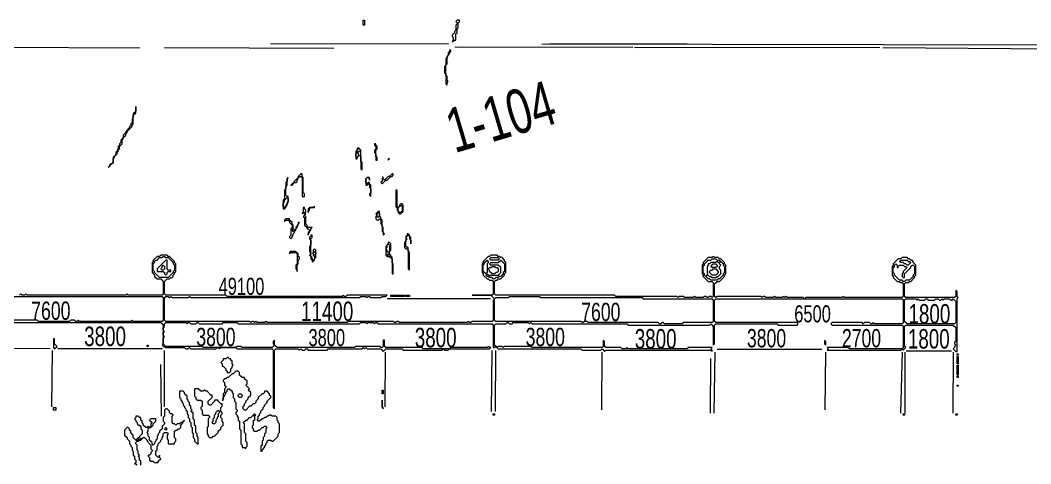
# Model space of a CAD drawing. Extents: x 10 to 1972, y 11 to 1392.
# Drawn here: x 730 to 1539, y 1037 to 1392 of the extents above; entities that cross this region are included whole.
import ezdxf

# ---------------------------------------------------------------- set-up
doc = ezdxf.new("R2010")
doc.units = 0
for name, color, linetype, lineweight in [('OCR_TEXT', 6, 'Continuous', 0), ('TRACE_CURVE', 6, 'Continuous', 0), ('TRACE_STRAIGHT', 5, 'Continuous', 0), ('TRACE_TEXT_SYMBOL', 6, 'Continuous', 0)]:
    doc.layers.add(name, color=color, linetype=linetype, lineweight=lineweight)
doc.styles.add('wqy-unicode', font='wqy-unicode.lff')

msp = doc.modelspace()

# ---------------------------------------------------------------- linework, layer by layer
at = {"layer": 'TRACE_CURVE', "color": 6}
for points in [[(852, 1170), (865, 1170), (866, 1171), (867, 1170), (1002, 1170), (1003, 1171), (1007, 1171), (1008, 1170), (1009, 1171), (1010, 1171), (1011, 1170), (1019, 1170), (1020, 1171), (1023, 1171), (1024, 1172), (992, 1172), (991, 1171), (990, 1171), (989, 1172), (988, 1171), (896, 1171), (895, 1172), (847, 1172), (846, 1173), (846, 1183), (848, 1185), (850, 1185), (851, 1186), (852, 1186), (853, 1187), (853, 1188), (854, 1189), (854, 1190), (855, 1191), (855, 1197), (854, 1198), (854, 1199), (850, 1203), (849, 1203), (848, 1204), (843, 1204), (842, 1203), (840, 1203), (837, 1200), (837, 1199), (836, 1198), (836, 1190), (838, 1188), (838, 1187), (840, 1185), (843, 1185), (845, 1183), (845, 1173), (844, 1172), (817, 1172), (816, 1173), (815, 1172), (736, 1172), (735, 1173), (734, 1172), (732, 1172), (731, 1173), (730, 1172)], [(1118, 1188), (1118, 1189), (1119, 1190), (1119, 1198), (1118, 1199), (1118, 1200), (1116, 1202), (1115, 1202), (1114, 1203), (1113, 1203), (1112, 1204), (1107, 1204), (1106, 1203), (1105, 1203), (1101, 1199), (1101, 1198), (1100, 1197), (1100, 1190), (1101, 1189), (1101, 1188), (1104, 1185), (1105, 1185), (1106, 1184), (1108, 1184), (1109, 1183), (1109, 1173), (1108, 1172), (1092, 1172), (1107, 1172), (1110, 1169), (1109, 1168), (1109, 1152), (1108, 1151), (1092, 1151), (1091, 1150), (1090, 1150), (1089, 1151), (1088, 1150), (1034, 1150), (1033, 1151), (1032, 1151), (1031, 1150), (1030, 1150), (1029, 1151), (993, 1151), (992, 1150), (928, 1150), (927, 1151), (926, 1150), (920, 1150), (919, 1151), (918, 1150), (917, 1151), (916, 1151), (915, 1150), (914, 1151), (847, 1151), (846, 1152), (846, 1170), (847, 1171), (849, 1171), (850, 1170), (851, 1171), (852, 1170)], [(1340, 1170), (1335, 1170), (1334, 1171), (1333, 1170), (1327, 1170), (1326, 1171), (1325, 1171), (1324, 1170), (1323, 1171), (1288, 1171), (1287, 1170), (1286, 1171), (1286, 1181), (1288, 1183), (1290, 1183), (1294, 1187), (1294, 1188), (1295, 1189), (1295, 1196), (1294, 1197), (1294, 1198), (1291, 1201), (1290, 1201), (1289, 1202), (1286, 1202), (1285, 1203), (1284, 1202), (1281, 1202), (1277, 1198), (1277, 1197), (1276, 1196), (1276, 1189), (1277, 1188), (1277, 1187), (1281, 1183), (1284, 1183), (1285, 1182), (1285, 1171), (1284, 1170), (1283, 1171), (1282, 1171), (1281, 1170), (1280, 1170), (1279, 1171), (1278, 1171), (1277, 1170), (1271, 1170), (1270, 1171), (1269, 1170), (1262, 1170), (1261, 1171), (1258, 1171), (1257, 1170), (1256, 1171), (1207, 1171), (1206, 1172), (1111, 1172), (1110, 1173), (1110, 1183), (1111, 1184), (1112, 1184), (1113, 1185), (1115, 1185), (1118, 1188)], [(1439, 1148), (1477, 1148), (1479, 1146), (1479, 1135), (1478, 1134), (1478, 1133), (1479, 1132), (1478, 1131), (1478, 1130), (1477, 1129), (1479, 1127), (1480, 1127), (1480, 1169), (1481, 1170), (1480, 1171), (1480, 1175), (1479, 1176), (1479, 1171), (1478, 1170), (1439, 1170), (1438, 1171), (1438, 1181), (1439, 1182), (1441, 1182), (1442, 1183), (1443, 1183), (1446, 1186), (1446, 1187), (1447, 1188), (1447, 1196), (1445, 1198), (1445, 1199), (1444, 1200), (1443, 1200), (1442, 1201), (1441, 1201), (1440, 1202), (1436, 1202), (1435, 1201), (1433, 1201), (1429, 1197), (1429, 1196), (1428, 1195), (1428, 1188), (1429, 1187), (1429, 1186), (1432, 1183), (1434, 1183), (1435, 1182), (1436, 1182), (1437, 1181), (1437, 1171), (1436, 1170), (1390, 1170), (1389, 1171), (1388, 1170), (1359, 1170), (1358, 1169), (1357, 1170), (1344, 1170), (1343, 1171), (1342, 1170), (1341, 1171), (1340, 1170)], [(671, 1171), (844, 1171), (845, 1170), (845, 1152), (844, 1151), (821, 1151), (820, 1152), (819, 1151), (778, 1151), (777, 1152), (776, 1151), (775, 1151), (774, 1152), (771, 1152), (770, 1151), (745, 1151), (744, 1152), (718, 1152)], [(1113, 1131), (1112, 1130), (1110, 1132), (1110, 1148), (1111, 1149), (1119, 1149), (1120, 1150), (1121, 1150), (1122, 1149), (1124, 1149), (1125, 1150), (1137, 1150), (1138, 1149), (1139, 1150), (1140, 1149), (1216, 1149), (1217, 1148), (1282, 1148), (1283, 1149), (1285, 1147), (1285, 1132), (1286, 1133), (1286, 1148), (1287, 1149), (1336, 1149), (1337, 1148), (1352, 1148), (1353, 1149), (1352, 1150), (1287, 1150), (1286, 1151), (1286, 1168), (1287, 1169), (1436, 1169), (1437, 1168), (1437, 1150), (1436, 1149), (1414, 1149), (1413, 1150), (1412, 1149), (1411, 1149), (1410, 1150), (1406, 1150), (1405, 1149), (1404, 1150), (1380, 1150), (1379, 1149), (1380, 1148), (1436, 1148), (1437, 1147), (1437, 1130), (1436, 1129), (1394, 1129), (1393, 1130), (1376, 1130), (1377, 1129), (1376, 1128), (1435, 1128), (1436, 1129), (1437, 1128), (1439, 1130), (1438, 1131), (1438, 1147), (1439, 1148)], [(671, 1150), (843, 1150), (845, 1148), (845, 1133), (844, 1132), (845, 1131), (846, 1131), (847, 1130), (862, 1130), (863, 1129), (865, 1129), (866, 1130), (867, 1129), (887, 1129), (888, 1130), (889, 1130), (890, 1129), (891, 1130), (903, 1130), (904, 1129), (932, 1129), (933, 1128), (933, 1082), (934, 1081), (934, 1128), (935, 1129), (953, 1129), (954, 1128)], [(845, 1144), (845, 1146), (846, 1147), (846, 1149), (847, 1150), (863, 1150), (864, 1149), (865, 1150), (866, 1150), (867, 1149), (871, 1149), (872, 1150), (873, 1150), (874, 1149), (892, 1149), (893, 1150), (904, 1150), (905, 1149), (1002, 1149), (1003, 1150), (1007, 1150), (1008, 1149), (1009, 1150), (1013, 1150), (1014, 1149), (1015, 1150), (1016, 1150), (1017, 1149), (1108, 1149), (1109, 1148), (1109, 1130), (1110, 1130), (1111, 1131), (1113, 1129), (1179, 1129), (1180, 1128), (1195, 1128), (1196, 1129), (1198, 1127), (1199, 1128), (1283, 1128), (1284, 1127), (1284, 1128), (1283, 1129), (1284, 1130), (1265, 1130), (1264, 1129), (1217, 1129), (1216, 1130), (1215, 1129), (1212, 1129), (1211, 1130), (1199, 1130), (1198, 1131), (1198, 1135), (1197, 1136), (1197, 1131), (1196, 1130), (1140, 1130), (1139, 1131), (1118, 1131), (1117, 1130), (1116, 1131), (1113, 1131)], [(954, 1128), (955, 1129), (956, 1128), (958, 1128), (959, 1129), (960, 1129), (961, 1128), (976, 1128), (977, 1129), (1004, 1129), (1005, 1130), (1006, 1129), (1007, 1130), (1008, 1129), (1019, 1129), (1021, 1127), (1023, 1129), (1036, 1129), (1037, 1128), (1068, 1128), (1069, 1129), (1070, 1128), (1073, 1128), (1074, 1129), (1106, 1129), (1107, 1130), (1106, 1130), (1105, 1131), (1104, 1130), (1075, 1130), (1074, 1129), (1053, 1129), (1052, 1130), (1023, 1130), (1022, 1131), (1022, 1136), (1021, 1136), (1021, 1131), (1020, 1130), (1019, 1130), (1018, 1131), (999, 1131), (998, 1130), (936, 1130), (934, 1132), (934, 1136), (933, 1135), (933, 1133), (934, 1132), (932, 1130), (908, 1130), (907, 1131), (904, 1131), (903, 1130), (877, 1130), (876, 1131), (847, 1131), (845, 1133), (845, 1138), (846, 1139), (845, 1140), (845, 1142), (846, 1143), (845, 1144)], [(903, 1111), (901, 1109), (900, 1109), (897, 1106), (896, 1106), (895, 1105), (894, 1105), (893, 1104), (893, 1103), (894, 1102), (894, 1100), (895, 1099), (895, 1098), (894, 1097), (894, 1094), (893, 1093), (893, 1089), (892, 1088), (893, 1088), (893, 1090), (894, 1091), (894, 1092), (895, 1093), (895, 1094), (896, 1095), (896, 1096), (897, 1097), (898, 1097), (900, 1095), (900, 1094), (901, 1093), (901, 1090), (902, 1089), (902, 1087), (903, 1086), (903, 1081), (904, 1080), (904, 1079), (903, 1078), (903, 1077), (904, 1076), (904, 1075), (905, 1074), (905, 1072), (906, 1071), (906, 1065), (907, 1064), (907, 1053), (908, 1052), (908, 1050), (910, 1050), (911, 1049), (911, 1050), (912, 1051), (912, 1054), (911, 1055), (911, 1061), (910, 1062), (910, 1069), (909, 1070), (911, 1072), (912, 1072), (914, 1074), (915, 1074)], [(921, 1075), (922, 1076), (922, 1077), (923, 1078), (923, 1079), (925, 1081), (925, 1082), (926, 1083), (926, 1084), (928, 1086), (928, 1087), (931, 1090), (931, 1091), (930, 1092), (930, 1093), (928, 1095), (926, 1095), (926, 1094), (925, 1093), (924, 1093), (921, 1090), (921, 1089), (919, 1087), (919, 1086), (918, 1085), (917, 1085), (915, 1083), (914, 1083), (911, 1080), (910, 1080), (909, 1081), (909, 1083), (910, 1084), (910, 1085), (911, 1086), (911, 1087), (913, 1089), (913, 1090), (915, 1092), (915, 1094), (913, 1096), (914, 1097), (911, 1100), (912, 1101), (912, 1103), (910, 1105), (910, 1106), (908, 1106), (906, 1108), (906, 1110), (905, 1111), (903, 1111)], [(847, 1081), (846, 1080), (846, 1075), (845, 1074), (845, 1071), (846, 1070), (846, 1069), (844, 1067), (844, 1065), (842, 1063), (842, 1062), (841, 1061), (841, 1060), (840, 1059), (840, 1057), (839, 1056), (839, 1055), (838, 1054), (838, 1053), (837, 1052), (836, 1053), (836, 1054), (834, 1056), (834, 1058), (833, 1059), (833, 1061), (832, 1062), (833, 1063), (833, 1065), (834, 1066), (835, 1066), (837, 1068), (837, 1069), (839, 1071), (839, 1073), (835, 1073), (834, 1072), (836, 1070), (835, 1069), (835, 1067), (834, 1066), (833, 1067), (832, 1066), (831, 1066), (829, 1068), (829, 1069), (828, 1070), (828, 1071), (827, 1072), (827, 1074), (826, 1074), (825, 1075), (823, 1075), (823, 1074), (822, 1073), (823, 1072), (823, 1071), (824, 1070), (824, 1069), (825, 1068), (826, 1068), (827, 1067), (827, 1065), (828, 1064)], [(835, 1046), (835, 1045), (834, 1044), (833, 1044), (833, 1043), (834, 1042), (834, 1040), (835, 1039), (837, 1039), (838, 1038), (841, 1038), (841, 1039), (843, 1041), (842, 1042), (842, 1044), (842, 1043), (841, 1042), (839, 1044), (839, 1047), (840, 1048), (840, 1051), (841, 1052), (841, 1053), (843, 1055), (843, 1056), (844, 1057), (844, 1058), (845, 1059), (845, 1061), (846, 1062), (848, 1062), (849, 1061), (848, 1060), (848, 1057), (849, 1056), (849, 1053), (854, 1053), (854, 1054), (855, 1055), (855, 1057), (854, 1058), (854, 1063), (855, 1064), (856, 1064), (857, 1065), (858, 1065), (859, 1066), (859, 1068), (861, 1070), (861, 1071), (862, 1072), (860, 1070), (859, 1070), (858, 1069), (856, 1069), (855, 1068), (854, 1069), (853, 1069), (852, 1070), (852, 1075), (853, 1076), (852, 1077), (851, 1077), (850, 1078)], [(850, 1078), (850, 1079), (848, 1081), (847, 1081)], [(915, 1074), (917, 1076), (918, 1075), (918, 1072), (917, 1071), (917, 1068), (916, 1067), (916, 1066), (917, 1065), (917, 1064), (918, 1063), (920, 1063), (921, 1064), (922, 1064), (924, 1066), (925, 1066), (926, 1067), (927, 1067), (928, 1066), (927, 1065), (927, 1062), (926, 1061), (926, 1059), (925, 1058), (925, 1056), (924, 1055), (924, 1052), (923, 1051), (923, 1047), (924, 1047), (924, 1048), (926, 1050), (926, 1051), (927, 1052), (927, 1053), (928, 1054), (928, 1055), (929, 1056), (931, 1056), (932, 1055), (933, 1055), (937, 1059), (937, 1061), (938, 1062), (938, 1069), (937, 1070), (937, 1071), (936, 1072), (936, 1074), (935, 1075), (932, 1075), (931, 1076), (930, 1076), (929, 1075), (928, 1075), (927, 1074), (926, 1074), (925, 1073), (924, 1073), (922, 1071), (921, 1071), (920, 1072), (921, 1073), (921, 1075)], [(828, 1064), (828, 1061), (823, 1056), (821, 1058), (821, 1060), (819, 1062), (819, 1063), (818, 1064), (818, 1065), (817, 1066), (816, 1066), (814, 1064), (814, 1060), (816, 1058), (816, 1057), (818, 1055), (818, 1053), (819, 1052), (819, 1051), (820, 1050), (820, 1048), (821, 1047), (821, 1044), (822, 1043), (822, 1041), (823, 1040), (823, 1038), (822, 1037), (823, 1037), (824, 1036)], [(827, 1036), (827, 1039), (826, 1040), (826, 1042), (825, 1043), (826, 1044), (825, 1045), (825, 1047), (824, 1048), (824, 1052), (823, 1053), (823, 1054), (824, 1055), (825, 1055), (826, 1056), (827, 1056), (829, 1058), (830, 1058), (832, 1056), (832, 1055), (835, 1052), (835, 1049), (836, 1048), (836, 1047), (835, 1046)]]:
    msp.add_lwpolyline(points, dxfattribs=at)
for points in [[(844, 1202), (845, 1203), (846, 1203), (847, 1202), (849, 1202), (853, 1198), (853, 1197), (854, 1196), (854, 1192), (853, 1191), (853, 1190), (849, 1186), (842, 1186), (838, 1190), (838, 1191), (837, 1192), (837, 1197), (838, 1198), (838, 1199), (839, 1200), (840, 1200), (842, 1202)], [(1104, 1200), (1105, 1199), (1105, 1198), (1104, 1197), (1104, 1190), (1103, 1189), (1101, 1191), (1101, 1196), (1102, 1197), (1102, 1198)], [(1106, 1201), (1107, 1202), (1113, 1202), (1114, 1201), (1113, 1200), (1107, 1200)], [(1115, 1200), (1118, 1197), (1118, 1191), (1117, 1190), (1117, 1189), (1115, 1187), (1114, 1187), (1113, 1188), (1115, 1190), (1115, 1194), (1113, 1196), (1107, 1196), (1106, 1197), (1107, 1198), (1113, 1198)], [(1283, 1200), (1284, 1201), (1287, 1201), (1288, 1200), (1288, 1199), (1287, 1198), (1283, 1198), (1282, 1197), (1281, 1197), (1281, 1196), (1280, 1195), (1280, 1188), (1279, 1187), (1278, 1188), (1278, 1189), (1277, 1190), (1277, 1195), (1278, 1196), (1278, 1197), (1281, 1200)], [(1290, 1198), (1291, 1199), (1293, 1197), (1293, 1196), (1294, 1195), (1294, 1190), (1293, 1189), (1293, 1188), (1290, 1185), (1289, 1185), (1288, 1184), (1283, 1184), (1282, 1185), (1281, 1185), (1279, 1187), (1280, 1188), (1281, 1188), (1282, 1187), (1283, 1187), (1284, 1186), (1287, 1186), (1288, 1187), (1289, 1187), (1291, 1189), (1291, 1192), (1290, 1193), (1290, 1195), (1291, 1196), (1290, 1197)], [(1285, 1197), (1287, 1197), (1288, 1196), (1288, 1195), (1287, 1194), (1284, 1194), (1283, 1195)], [(1288, 1199), (1289, 1200), (1290, 1200), (1291, 1199), (1290, 1198), (1289, 1198)], [(1430, 1196), (1431, 1197), (1432, 1196), (1432, 1194), (1433, 1194), (1433, 1195), (1434, 1196), (1437, 1196), (1438, 1195), (1439, 1195), (1440, 1194), (1437, 1191), (1437, 1190), (1436, 1189), (1436, 1187), (1437, 1186), (1438, 1186), (1438, 1189), (1443, 1194), (1443, 1195), (1444, 1196), (1445, 1196), (1446, 1195), (1446, 1189), (1445, 1188), (1445, 1187), (1442, 1184), (1439, 1184), (1438, 1183), (1437, 1183), (1436, 1184), (1434, 1184), (1430, 1188), (1430, 1189), (1429, 1190), (1429, 1194), (1430, 1195)], [(1434, 1199), (1435, 1200), (1440, 1200), (1441, 1199), (1442, 1199), (1443, 1198), (1441, 1196), (1440, 1196), (1439, 1197), (1438, 1197), (1437, 1198), (1435, 1198)], [(1103, 1188), (1104, 1189), (1105, 1188), (1104, 1187)], [(1107, 1194), (1108, 1195), (1110, 1195), (1111, 1194), (1112, 1194), (1113, 1193), (1113, 1191), (1112, 1190), (1111, 1190), (1110, 1189), (1108, 1189), (1106, 1191), (1106, 1192), (1105, 1193), (1106, 1194)], [(1284, 1192), (1285, 1193), (1287, 1193), (1289, 1191), (1289, 1190), (1287, 1188), (1284, 1188), (1282, 1190), (1282, 1191), (1283, 1192)], [(1105, 1187), (1106, 1188), (1113, 1188), (1114, 1187), (1113, 1186), (1111, 1186), (1110, 1185), (1109, 1185), (1108, 1186), (1106, 1186)], [(1121, 1170), (1122, 1171), (1146, 1171), (1147, 1170), (1228, 1170), (1229, 1169), (1284, 1169), (1285, 1168), (1285, 1151), (1284, 1150), (1261, 1150), (1260, 1149), (1246, 1149), (1245, 1150), (1244, 1150), (1243, 1149), (1242, 1149), (1241, 1150), (1185, 1150), (1184, 1151), (1182, 1151), (1181, 1150), (1180, 1150), (1179, 1151), (1111, 1151), (1110, 1152), (1110, 1169), (1111, 1170)], [(1438, 1168), (1439, 1169), (1447, 1169), (1448, 1168), (1449, 1169), (1450, 1168), (1454, 1168), (1455, 1169), (1456, 1169), (1457, 1168), (1462, 1168), (1463, 1169), (1465, 1169), (1466, 1168), (1467, 1168), (1468, 1169), (1469, 1168), (1470, 1169), (1474, 1169), (1475, 1168), (1476, 1168), (1477, 1169), (1479, 1167), (1479, 1150), (1478, 1149), (1440, 1149), (1438, 1151)], [(905, 1092), (906, 1093), (907, 1093), (908, 1092), (908, 1091), (907, 1090), (906, 1090), (905, 1091)], [(917, 1076), (918, 1077), (919, 1076), (918, 1075)], [(846, 1065), (847, 1066), (848, 1065), (847, 1064)], [(823, 1056), (824, 1057), (825, 1056), (824, 1055)], [(825, 1057), (826, 1058), (827, 1057), (826, 1056)]]:
    msp.add_lwpolyline(points, close=True, dxfattribs=at)
at = {"layer": 'TRACE_STRAIGHT', "color": 5}
for p, q in [((438.12, 1371.91), (826.12, 1369.88)), ((846.05, 1370.11), (981.39, 1369.5)), ((930.62, 1373.07), (1073.13, 1373.37)), ((1078.12, 1370.8), (1220.63, 1370.41)), ((1147.87, 1373.14), (1613.13, 1372.26)), ((1154, 1373), (1264, 1373)), ((1221.87, 1370.22), (1418.13, 1370.32)), ((1420.62, 1370.06), (1723.14, 1367.63)), ((1024.12, 1169.39), (1106.88, 1169.39)), ((671.87, 1129.47), (754.38, 1129.36)), ((755.73, 1082.61), (756.24, 1127.63)), ((760.62, 1129.34), (844.38, 1129.35)), ((845.87, 1082.62), (845.93, 1127.63)), ((1022.57, 1082.62), (1022.69, 1126.38)), ((1107.51, 1078.86), (1108.02, 1127.63)), ((1110.67, 1078.87), (1110.97, 1127.62)), ((1195.93, 1080.12), (1196.18, 1126.38)), ((1285.69, 1077.62), (1286.42, 1126.38)), ((1288.13, 1128.7), (1371.88, 1128.73)), ((1374.57, 1080.14), (1375.13, 1126.38)), ((1434.98, 1077.61), (1436.35, 1126.39)), ((1438.56, 1077.62), (1438.59, 1126.37)), ((1439.38, 1127.31), (1475.62, 1127.31)), ((1476.96, 1077.62), (1477.27, 1126.38)), ((842.74, 1116.38), (843.15, 1075.11)), ((1282.76, 1077.62), (1283.09, 1121.38))]:
    msp.add_line(p, q, dxfattribs=at)
at = {"layer": 'TRACE_TEXT_SYMBOL', "color": 6}
for points in [[(1005, 1392), (1006, 1392), (1006, 1388), (1005, 1388)], [(1080, 1392), (1079, 1391), (1080, 1390), (1080, 1389), (1079, 1388), (1079, 1384), (1078, 1383), (1078, 1382), (1076, 1380), (1076, 1379), (1077, 1378), (1077, 1376), (1076, 1375), (1077, 1375), (1078, 1376), (1079, 1376), (1079, 1381), (1080, 1382), (1080, 1385), (1081, 1386), (1081, 1390), (1082, 1391), (1082, 1392)], [(1074, 1368), (1074, 1367), (1073, 1366), (1073, 1364), (1072, 1363), (1072, 1362), (1071, 1361), (1071, 1356), (1070, 1355), (1070, 1350), (1071, 1349), (1071, 1347), (1072, 1346), (1071, 1345), (1071, 1341), (1072, 1340), (1072, 1342), (1073, 1343), (1072, 1344), (1072, 1347), (1071, 1348), (1071, 1356), (1072, 1357), (1072, 1363), (1074, 1365), (1074, 1366), (1075, 1367), (1075, 1368)], [(823, 1323), (823, 1319), (821, 1317), (821, 1314), (820, 1313), (820, 1310), (819, 1309), (819, 1308), (818, 1307), (818, 1306), (815, 1303), (815, 1302), (813, 1300), (813, 1298), (811, 1296), (811, 1294), (810, 1293), (810, 1292), (809, 1291), (809, 1289), (808, 1288), (808, 1287), (807, 1286), (807, 1284), (805, 1282), (805, 1278), (804, 1277), (803, 1277), (802, 1276), (802, 1275), (801, 1274), (805, 1278), (805, 1281), (806, 1282), (806, 1283), (808, 1285), (808, 1286), (809, 1287), (809, 1288), (810, 1289), (810, 1291), (812, 1293), (812, 1296), (813, 1297), (813, 1298), (815, 1300), (815, 1301), (816, 1302), (816, 1303), (820, 1307), (820, 1308), (821, 1309), (821, 1316), (823, 1318)], [(1001, 1290), (1000, 1289), (1000, 1288), (999, 1287), (999, 1281), (1000, 1281), (1000, 1282), (1002, 1284), (1003, 1283), (1003, 1273), (1004, 1272), (1004, 1278), (1003, 1279), (1003, 1288)], [(999, 1285), (1000, 1286), (1001, 1285), (1001, 1283), (1000, 1282), (999, 1283)], [(1000, 1288), (1001, 1289), (1002, 1289), (1003, 1288), (1001, 1286), (1000, 1287)], [(1014, 1293), (1014, 1292), (1015, 1291), (1015, 1289), (1014, 1288), (1014, 1286), (1015, 1285), (1015, 1280), (1016, 1280), (1016, 1282), (1015, 1283), (1015, 1288), (1016, 1289), (1016, 1291), (1015, 1292), (1015, 1293)], [(1025, 1281), (1025, 1280), (1026, 1281)], [(945, 1266), (944, 1265), (944, 1263), (943, 1262), (943, 1257), (942, 1256), (942, 1249), (941, 1248), (941, 1241), (942, 1241), (943, 1242), (943, 1243), (944, 1244), (944, 1245), (945, 1246), (945, 1251), (944, 1251), (943, 1252), (943, 1259), (944, 1260), (944, 1265)], [(955, 1269), (953, 1267), (953, 1266), (947, 1260), (948, 1260), (950, 1262), (951, 1262), (952, 1263), (952, 1264), (953, 1265), (953, 1266), (954, 1267), (955, 1267), (956, 1266), (956, 1251), (958, 1251), (958, 1253), (957, 1254), (957, 1266), (956, 1267), (956, 1269)], [(1008, 1266), (1007, 1265), (1007, 1260), (1008, 1260), (1009, 1261), (1010, 1260), (1010, 1258), (1011, 1257), (1011, 1254), (1010, 1253), (1010, 1252), (1011, 1251), (1011, 1260), (1010, 1261), (1010, 1262), (1009, 1262), (1008, 1261), (1007, 1262), (1007, 1265), (1008, 1266), (1009, 1266), (1010, 1265), (1010, 1264), (1010, 1266)], [(1028, 1269), (1026, 1267), (1025, 1267), (1022, 1264), (1021, 1265), (1021, 1266), (1020, 1267), (1021, 1266), (1020, 1265), (1020, 1263), (1019, 1262), (1020, 1261), (1023, 1264), (1024, 1264), (1027, 1267), (1028, 1267), (1029, 1268), (1029, 1269)], [(1031, 1256), (1031, 1243), (1032, 1242), (1032, 1240), (1033, 1239), (1033, 1238), (1034, 1237), (1035, 1237), (1037, 1239), (1037, 1244), (1036, 1245), (1035, 1245), (1034, 1244), (1034, 1243), (1033, 1242), (1032, 1243), (1032, 1256)], [(944, 1250), (945, 1249), (945, 1247), (944, 1246), (944, 1245), (943, 1244), (943, 1243), (942, 1242), (941, 1243), (941, 1246), (942, 1247), (942, 1248)], [(957, 1242), (957, 1238), (956, 1237), (957, 1238), (958, 1237), (958, 1236), (957, 1235), (958, 1234), (958, 1228), (960, 1226), (960, 1225), (961, 1225), (962, 1224), (962, 1223), (961, 1222), (961, 1220), (961, 1221), (962, 1222), (962, 1223), (963, 1224), (963, 1225), (964, 1226), (961, 1226), (960, 1227), (960, 1228), (959, 1229), (959, 1235), (958, 1236), (959, 1237), (958, 1238), (959, 1239), (959, 1240), (958, 1241), (958, 1242)], [(966, 1243), (965, 1242), (962, 1242), (961, 1241), (961, 1238), (961, 1239), (962, 1240), (962, 1241), (963, 1242), (966, 1242)], [(1017, 1239), (1015, 1237), (1016, 1236), (1015, 1235), (1015, 1233), (1016, 1232), (1017, 1232), (1018, 1233), (1019, 1232), (1019, 1229), (1020, 1228), (1020, 1223), (1021, 1222), (1021, 1220), (1022, 1221), (1021, 1222), (1021, 1226), (1020, 1227), (1020, 1232), (1019, 1233), (1019, 1234), (1018, 1235), (1018, 1239)], [(1016, 1237), (1017, 1238), (1018, 1237), (1018, 1235), (1017, 1234), (1016, 1235)], [(1035, 1244), (1036, 1243), (1036, 1239), (1035, 1238), (1034, 1238), (1033, 1239), (1033, 1242)], [(943, 1233), (942, 1232), (942, 1231), (943, 1232), (945, 1232), (946, 1231), (946, 1230), (948, 1228), (948, 1226), (947, 1225), (947, 1220), (946, 1219), (946, 1218), (947, 1217), (948, 1218), (948, 1219), (949, 1220), (949, 1221), (950, 1222), (950, 1223), (951, 1224), (951, 1225), (952, 1226), (952, 1227), (953, 1228), (953, 1229), (954, 1230), (953, 1230), (953, 1229), (952, 1228), (952, 1227), (951, 1226), (951, 1225), (950, 1224), (949, 1225), (949, 1228), (948, 1229), (948, 1230), (946, 1232), (946, 1233)], [(948, 1224), (949, 1225), (950, 1224), (949, 1223)], [(1040, 1221), (1040, 1220), (1039, 1219), (1039, 1215), (1038, 1214), (1038, 1210), (1039, 1209), (1040, 1209), (1041, 1208), (1041, 1193), (1042, 1192), (1042, 1206), (1041, 1207), (1041, 1210), (1040, 1210), (1039, 1211), (1039, 1216), (1040, 1217), (1039, 1218), (1041, 1220), (1042, 1219), (1042, 1217), (1043, 1216), (1043, 1213), (1043, 1218), (1042, 1219), (1042, 1220), (1041, 1221)], [(963, 1220), (963, 1219), (962, 1218), (962, 1217), (963, 1216), (963, 1212), (962, 1211), (962, 1207), (963, 1206), (963, 1205), (962, 1204), (963, 1203), (963, 1201), (964, 1200), (964, 1199), (965, 1199), (966, 1200), (966, 1201), (967, 1202), (967, 1208), (966, 1209), (965, 1208), (965, 1204), (966, 1203), (966, 1201), (965, 1200), (964, 1201), (964, 1202), (963, 1203), (963, 1217), (964, 1218), (964, 1220)], [(1025, 1214), (1025, 1213), (1023, 1211), (1023, 1204), (1024, 1203), (1026, 1203), (1028, 1201), (1028, 1189), (1029, 1189), (1029, 1197), (1028, 1198), (1028, 1202), (1027, 1203), (1027, 1204), (1026, 1205), (1026, 1207), (1027, 1208), (1027, 1213), (1026, 1214)], [(1024, 1212), (1025, 1213), (1026, 1212), (1026, 1207), (1025, 1206), (1024, 1207), (1024, 1208), (1023, 1209), (1024, 1210)], [(947, 1207), (946, 1206), (946, 1205), (947, 1206), (951, 1206), (952, 1205), (952, 1197), (951, 1196), (951, 1193), (952, 1192), (952, 1191), (952, 1196), (953, 1197), (953, 1200), (954, 1201), (954, 1202), (953, 1203), (953, 1205), (951, 1207)], [(965, 1206), (966, 1207), (967, 1206), (967, 1205), (966, 1204), (965, 1205)], [(1024, 1204), (1025, 1205), (1026, 1204), (1025, 1203)], [(847, 1200), (840, 1193), (840, 1191), (845, 1191), (846, 1190), (846, 1189), (847, 1188), (848, 1189), (848, 1190), (849, 1191), (851, 1191), (851, 1192), (849, 1192), (848, 1193), (848, 1200)], [(844, 1195), (845, 1196), (846, 1195), (846, 1193), (845, 1192), (844, 1192), (843, 1193), (844, 1194)], [(1027, 1172), (1038, 1172), (1038, 1171), (1027, 1171)], [(1039, 1172), (1042, 1172), (1042, 1171), (1039, 1171)], [(757, 1137), (757, 1130), (758, 1129), (760, 1131), (758, 1133), (758, 1137)], [(832, 1132), (833, 1132), (833, 1131), (832, 1131)], [(1374, 1136), (1374, 1133), (1375, 1132), (1375, 1135)], [(1480, 1125), (1481, 1125), (1481, 1124), (1480, 1124)], [(896, 1122), (895, 1121), (893, 1121), (893, 1120), (891, 1118), (892, 1117), (892, 1115), (893, 1115), (895, 1113), (895, 1112), (896, 1111), (896, 1110), (898, 1110), (899, 1111), (899, 1113), (900, 1114), (900, 1115), (901, 1116), (900, 1117), (900, 1119), (899, 1120), (899, 1121), (898, 1121), (897, 1122)], [(1480, 1123), (1481, 1123), (1481, 1117), (1480, 1117)], [(1480, 1116), (1481, 1116), (1481, 1108), (1480, 1108)], [(1480, 1107), (1481, 1107), (1481, 1106), (1480, 1106)], [(1480, 1100), (1481, 1100), (1481, 1099), (1480, 1099)], [(858, 1095), (858, 1090), (859, 1089), (859, 1088), (860, 1087), (860, 1086), (861, 1085), (861, 1084), (862, 1083), (862, 1082), (863, 1081), (863, 1080), (864, 1079), (864, 1077), (865, 1076), (865, 1074), (866, 1073), (866, 1071), (867, 1070), (867, 1067), (868, 1066), (868, 1062), (869, 1061), (869, 1058), (870, 1057), (870, 1055), (872, 1053), (873, 1053), (873, 1058), (872, 1059), (872, 1061), (871, 1062), (871, 1067), (870, 1068), (870, 1072), (869, 1073), (869, 1078), (868, 1078), (867, 1079), (868, 1080), (867, 1081), (867, 1083), (866, 1084), (866, 1086), (865, 1087), (865, 1088), (864, 1089), (864, 1091), (862, 1093), (862, 1094), (861, 1095)], [(870, 1097), (870, 1091), (871, 1090), (871, 1089), (872, 1088), (875, 1088), (876, 1087), (876, 1083), (875, 1082), (875, 1081), (876, 1080), (876, 1077), (877, 1076), (881, 1076), (882, 1075), (882, 1074), (881, 1073), (881, 1067), (880, 1066), (880, 1061), (881, 1060), (881, 1059), (882, 1058), (884, 1058), (885, 1059), (886, 1059), (889, 1062), (889, 1063), (891, 1065), (891, 1066), (893, 1068), (893, 1070), (892, 1071), (892, 1073), (891, 1074), (891, 1076), (892, 1077), (892, 1078), (891, 1079), (891, 1082), (892, 1083), (892, 1085), (891, 1085), (889, 1087), (889, 1088), (886, 1088), (886, 1087), (883, 1084), (882, 1084), (881, 1085), (881, 1087), (884, 1090), (884, 1092), (883, 1092), (880, 1095), (879, 1095), (878, 1096), (877, 1095), (875, 1095), (873, 1097)], [(1020, 1096), (1021, 1096), (1021, 1093), (1020, 1093)], [(1020, 1088), (1020, 1082), (1021, 1081), (1021, 1082), (1020, 1083)], [(757, 1082), (759, 1082), (759, 1080), (757, 1080)], [(889, 1080), (890, 1079), (890, 1078), (889, 1077), (889, 1075), (888, 1074), (888, 1073), (887, 1072), (887, 1070), (886, 1069), (885, 1069), (884, 1070), (885, 1071), (885, 1073), (886, 1074), (886, 1076), (887, 1077), (887, 1078)], [(1109, 1077), (1110, 1077), (1110, 1076), (1109, 1076)], [(1437, 1077), (1438, 1077), (1438, 1076), (1437, 1076)], [(1479, 1077), (1480, 1077), (1480, 1076), (1479, 1076)]]:
    msp.add_lwpolyline(points, close=True, dxfattribs=at)

# ---------------------------------------------------------------- texts
at = {"layer": 'OCR_TEXT', "color": 6, "style": 'wqy-unicode', "width": 0.720041}
msp.add_text('1-104', height=35.532, rotation=16.42219, dxfattribs=at).set_placement((1078.01, 1285.5))
at = {"layer": 'OCR_TEXT', "color": 6, "style": 'wqy-unicode', "width": 0.72}
for s, height, p in [('49100', 13.666, (889.23, 1172.18)), ('7600', 14.642, (739.33, 1152.2)), ('11400', 15.618, (955.18, 1151.21)), ('7600', 14.642, (1179.33, 1151.2)), ('1800', 15.618, (1441.16, 1149.21)), ('6500', 13.666, (1349.77, 1150.18)), ('3800', 15.618, (781.67, 1131.21)), ('3800', 14.642, (871.41, 1131.2)), ('3800', 13.666, (961.15, 1131.18)), ('3800', 15.618, (1046.17, 1130.21)), ('3800', 14.642, (1134.91, 1131.2)), ('3800', 15.618, (1222.17, 1129.21)), ('3800', 14.642, (1311.91, 1130.2)), ('2700', 14.642, (1387.87, 1130.2)), ('1800', 15.618, (1440.66, 1129.21))]:
    msp.add_text(s, height=height, dxfattribs=at).set_placement(p)

doc.saveas('drawing.dxf')
